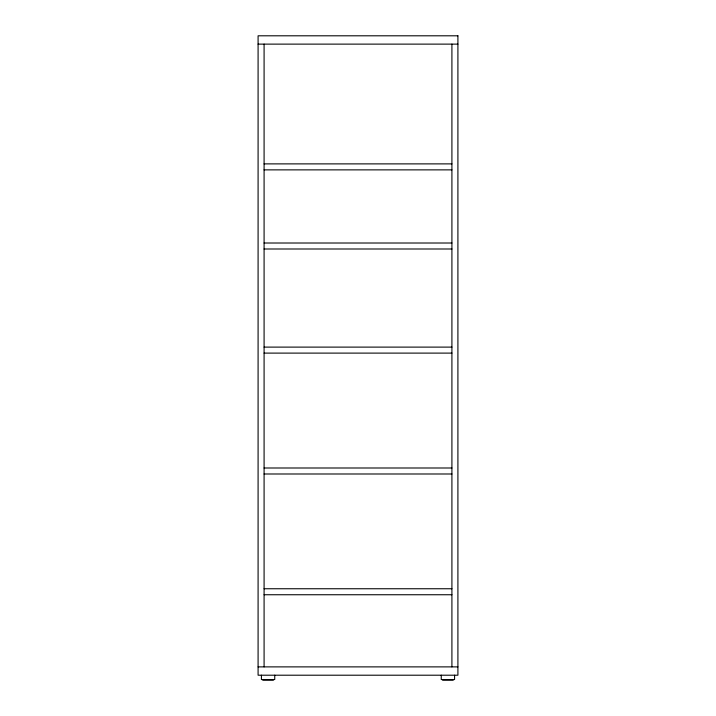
<?xml version="1.0" encoding="UTF-8"?>
<svg xmlns="http://www.w3.org/2000/svg" width="716" height="716" viewBox="0 0 716 716"><rect width="100%" height="100%" fill="white"/><g stroke="black" fill="none" stroke-linecap="round" stroke-linejoin="round"><path stroke-width="1.07" d="M258.091 44.123L457.909 44.123M264.088 163.883L451.912 163.883M264.088 169.871L451.912 169.871M264.088 243.01L451.912 243.01M264.088 248.998L451.912 248.998M264.088 347.108L451.912 347.108M264.088 353.104L451.912 353.104M264.088 467.995L451.912 467.995M264.088 473.992L451.912 473.992M264.088 588.749L451.912 588.749M264.088 594.745L451.912 594.745M258.091 666.882L457.909 666.882M262.763 680.2L273.405 680.2M442.595 680.2L453.237 680.2M454.579 675.206L454.579 679.538L441.253 679.538L441.253 675.206M451.912 44.123L451.912 666.882M274.747 675.206L274.747 679.538L261.421 679.538L261.421 675.206M264.088 44.123L264.088 666.882M457.909 35.8L258.091 35.8L258.091 675.206L457.909 675.206L457.909 35.8"/></g></svg>
